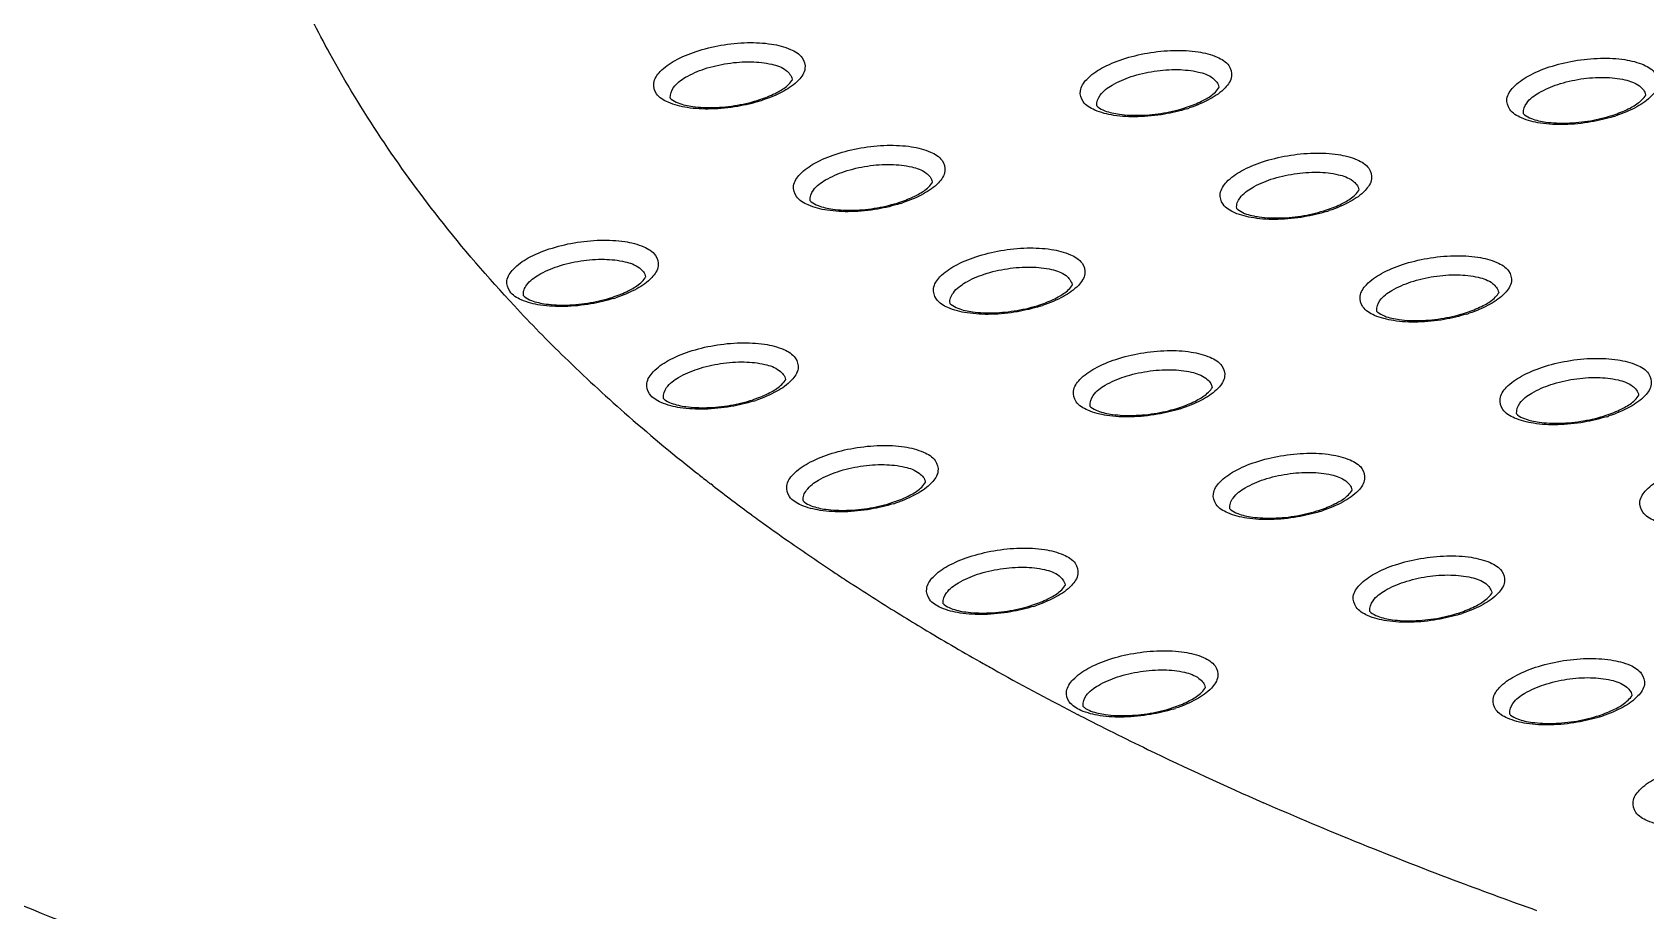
# Model space of a CAD drawing. Header units: millimetres. Extents: x 4086 to 4666, y 411 to 814.
# Drawn here: x 4262.86 to 4285.66, y 522.88 to 535.29 of the extents above; entities that cross this region are included whole.
import ezdxf

# ---------------------------------------------------------------- set-up
doc = ezdxf.new("R2010")
doc.units = ezdxf.units.MM

# ---------------------------------------------------------------- blocks, each defined once
blk = doc.blocks.new('u113')
at = {"color": 7, "linetype": 'Continuous'}
for p, q in [((17.304, 147.304), (17.262, 147.336)), ((24.708, 142.665), (24.68, 142.68))]:
    blk.add_line(p, q, dxfattribs=at)
for centre, radius, start, end in [((18.544, 155.715), 0.431, 326.0335, 328.0501), ((27.153, 155.558), 0.431, 326.0335, 328.0501), ((17.434, 157.578), 2.62, 288.2972, 289.2432), ((17.304, 158.117), 3.204, 287.4424, 288.2986), ((35.763, 155.401), 0.431, 326.0335, 328.0501), ((26.044, 157.421), 2.62, 288.2972, 289.2432), ((25.913, 157.96), 3.204, 287.4424, 288.2986), ((34.654, 157.264), 2.62, 288.2972, 289.2432), ((34.523, 157.803), 3.204, 287.4424, 288.2986), ((21.367, 153.645), 0.431, 326.0335, 328.0501), ((29.977, 153.488), 0.431, 326.0335, 328.0501), ((20.257, 155.507), 2.62, 288.2972, 289.2432), ((20.127, 156.047), 3.204, 287.4424, 288.2986), ((28.867, 155.35), 2.62, 288.2972, 289.2432), ((28.737, 155.89), 3.204, 287.4424, 288.2986), ((15.581, 151.731), 0.431, 326.0335, 328.0501), ((14.471, 153.594), 2.62, 288.2972, 289.2432), ((24.191, 151.574), 0.431, 326.0335, 328.0501), ((32.801, 151.417), 0.431, 326.0335, 328.0501), ((35.419, 171.563), 30.252, 223.0165, 225.7715), ((14.341, 154.133), 3.204, 287.4424, 288.2986), ((23.081, 153.437), 2.62, 288.2972, 289.2432), ((22.951, 153.976), 3.204, 287.4424, 288.2986), ((31.691, 153.28), 2.62, 288.2972, 289.2432), ((31.561, 153.819), 3.204, 287.4424, 288.2986), ((36.93, 173.111), 32.414, 225.7652, 228.6723), ((18.404, 149.66), 0.431, 326.0335, 328.0501), ((27.014, 149.503), 0.431, 326.0335, 328.0501), ((17.295, 151.523), 2.62, 288.2972, 289.2432), ((17.164, 152.062), 3.204, 287.4424, 288.2986), ((25.905, 151.366), 2.62, 288.2972, 289.2432), ((25.774, 151.905), 3.204, 287.4424, 288.2986), ((35.624, 149.346), 0.431, 326.0335, 328.0501), ((39.08, 175.551), 35.666, 228.6677, 231.6481), ((34.514, 151.209), 2.62, 288.2972, 289.2432), ((34.384, 151.748), 3.204, 287.4424, 288.2986), ((40.408, 177.204), 37.787, 231.6245, 232.0621), ((40.663, 177.531), 38.202, 232.0616, 232.2236), ((41.457, 178.566), 39.506, 232.3098, 233.7446), ((21.228, 147.59), 0.431, 326.0335, 328.0501), ((29.838, 147.433), 0.431, 326.0335, 328.0501), ((20.118, 149.452), 2.62, 288.2972, 289.2432), ((19.988, 149.992), 3.204, 287.4424, 288.2986), ((42.24, 179.625), 40.823, 233.7382, 234.0155), ((42.761, 180.346), 41.713, 234.018, 234.9937), ((28.728, 149.295), 2.62, 288.2972, 289.2432), ((28.598, 149.835), 3.204, 287.4424, 288.2986), ((43.873, 181.94), 43.656, 234.9981, 236.4982), ((44.808, 183.343), 45.342, 236.4917, 236.9211), ((45.1, 183.791), 45.877, 236.9206, 237.0564), ((45.974, 185.15), 47.492, 237.064, 238.502), ((24.052, 145.519), 0.431, 326.0335, 328.0501), ((22.942, 147.382), 2.62, 288.2972, 289.2432), ((32.662, 145.362), 0.431, 326.0335, 328.0501), ((47.193, 187.129), 49.817, 238.4959, 239.1233), ((22.812, 147.921), 3.204, 287.4424, 288.2986), ((31.552, 147.225), 2.62, 288.2972, 289.2432), ((31.422, 147.764), 3.204, 287.4424, 288.2986), ((48.556, 189.423), 52.485, 239.1307, 240.5635), ((49.558, 191.186), 54.513, 240.5569, 240.9137), ((50.916, 193.653), 57.33, 240.92664, 242.76506), ((26.875, 143.448), 0.431, 326.0335, 328.0501), ((35.485, 143.291), 0.431, 326.0335, 328.0501), ((53.234, 198.149), 62.388, 242.79072, 244.19952), ((25.765, 145.311), 2.62, 288.2972, 289.2432), ((25.635, 145.85), 3.204, 287.4424, 288.2986), ((34.375, 145.154), 2.62, 288.2972, 289.2432), ((34.245, 145.693), 3.204, 287.4424, 288.2986), ((56.058, 204.015), 68.898, 244.20797, 246.34954)]:
    blk.add_arc(centre, radius, start, end, dxfattribs=at)
for points, start_tangent, end_tangent in [([(13.301, 150.926), (11.775, 152.704), (9.574, 156.021), (8.889, 157.372)], (-0.682, 0.731352), (-0.422007, 0.906593)), ([(16.788, 154.927), (16.403, 155.034), (16.169, 155.205), (16.113, 155.421), (16.242, 155.653), (16.542, 155.877), (16.968, 156.06)], (-0.988138, 0.153569), (0.949426, 0.31399)), ([(16.968, 156.06), (17.469, 156.184), (18.002, 156.237), (18.489, 156.208), (18.874, 156.102), (19.109, 155.931), (19.165, 155.715), (19.035, 155.482), (18.735, 155.259)], (0.949426, 0.31399), (-0.875157, -0.48384)), ([(25.578, 155.903), (26.079, 156.027), (26.612, 156.08), (27.099, 156.051), (27.484, 155.945), (27.718, 155.773), (27.774, 155.558), (27.645, 155.325), (27.345, 155.102)], (0.949426, 0.31399), (-0.875157, -0.48384)), ([(16.449, 155.112), (16.447, 155.125), (16.512, 155.333), (16.754, 155.538), (17.137, 155.708)], (-0.218395, 0.97586), (0.949426, 0.31399)), ([(17.137, 155.708), (17.602, 155.818), (18.079, 155.851), (18.494, 155.802), (18.786, 155.678), (18.908, 155.498), (18.91, 155.487)], (0.949426, 0.31399), (0.084403, -0.996432)), ([(25.398, 154.77), (25.013, 154.877), (24.778, 155.048), (24.723, 155.263), (24.852, 155.496), (25.152, 155.72), (25.578, 155.903)], (-0.988138, 0.153569), (0.949426, 0.31399)), ([(25.747, 155.551), (26.212, 155.661), (26.689, 155.694), (27.104, 155.645), (27.396, 155.521), (27.518, 155.341), (27.519, 155.33)], (0.949426, 0.31399), (0.084403, -0.996432)), ([(34.008, 154.613), (33.623, 154.72), (33.388, 154.891), (33.332, 155.106), (33.462, 155.339), (33.762, 155.563), (34.187, 155.746)], (-0.988138, 0.153569), (0.949426, 0.31399)), ([(34.187, 155.746), (34.688, 155.87), (35.222, 155.923), (35.709, 155.894), (36.094, 155.788), (36.328, 155.616), (36.384, 155.401), (36.255, 155.168), (35.955, 154.945)], (0.949426, 0.31399), (-0.875157, -0.48384)), ([(18.297, 155.104), (18.597, 155.232), (18.814, 155.375), (18.901, 155.474)], (0.944113, 0.329622), (0.558604, 0.829434)), ([(25.059, 154.955), (25.057, 154.968), (25.122, 155.176), (25.364, 155.381), (25.747, 155.551)], (-0.218395, 0.97586), (0.949426, 0.31399)), ([(33.669, 154.798), (33.667, 154.811), (33.732, 155.019), (33.974, 155.224), (34.357, 155.394)], (-0.218395, 0.97586), (0.949426, 0.31399)), ([(34.357, 155.394), (34.822, 155.504), (35.299, 155.537), (35.714, 155.488), (36.005, 155.364), (36.128, 155.184), (36.129, 155.173)], (0.949426, 0.31399), (0.084403, -0.996432)), ([(16.449, 155.112), (16.465, 155.098), (16.605, 155.021), (16.901, 154.95), (17.321, 154.929), (17.799, 154.977)], (0.739605, -0.673042), (0.985314, 0.170749)), ([(17.799, 154.977), (18.256, 155.09)], (0.985314, 0.170749), (0.949426, 0.31399)), ([(18.264, 155.061), (17.808, 154.952)], (-0.954012, -0.299767), (-0.985384, -0.170345)), ([(18.735, 155.259), (18.309, 155.076)], (-0.875157, -0.48384), (-0.949426, -0.31399)), ([(26.907, 154.947), (27.207, 155.075), (27.423, 155.218), (27.511, 155.317)], (0.944113, 0.329622), (0.558604, 0.829434)), ([(27.345, 155.102), (26.919, 154.919)], (-0.875157, -0.48384), (-0.949426, -0.31399)), ([(35.517, 154.79), (35.817, 154.918), (36.033, 155.061), (36.121, 155.16)], (0.944113, 0.329622), (0.558604, 0.829434)), ([(17.808, 154.952), (17.275, 154.899), (16.788, 154.927)], (-0.985384, -0.170345), (-0.988138, 0.153569)), ([(25.059, 154.955), (25.075, 154.941), (25.215, 154.864), (25.511, 154.793), (25.931, 154.772), (26.409, 154.82)], (0.739605, -0.673042), (0.985314, 0.170749)), ([(26.418, 154.795), (25.885, 154.742), (25.398, 154.77)], (-0.985384, -0.170345), (-0.988138, 0.153569)), ([(26.409, 154.82), (26.866, 154.933)], (0.985314, 0.170749), (0.949426, 0.31399)), ([(26.874, 154.904), (26.418, 154.795)], (-0.954012, -0.299767), (-0.985384, -0.170345)), ([(33.669, 154.798), (33.685, 154.784), (33.825, 154.707), (34.12, 154.636), (34.541, 154.615), (35.019, 154.663)], (0.739605, -0.673042), (0.985314, 0.170749)), ([(35.019, 154.663), (35.476, 154.776)], (0.985314, 0.170749), (0.949426, 0.31399)), ([(35.484, 154.747), (35.028, 154.637)], (-0.954012, -0.299767), (-0.985384, -0.170345)), ([(35.955, 154.945), (35.529, 154.762)], (-0.875157, -0.48384), (-0.949426, -0.31399)), ([(35.028, 154.637), (34.495, 154.585), (34.008, 154.613)], (-0.985384, -0.170345), (-0.988138, 0.153569)), ([(-8.118, 154.118), (-8.316, 152.138), (-8.19, 150.259), (-7.741, 148.468), (-6.97, 146.766), (-5.876, 145.151), (-4.459, 143.625), (-2.72, 142.187), (-0.658, 140.838), (1.726, 139.576), (4.433, 138.403), (7.463, 137.318), (10.815, 136.321), (14.49, 135.413), (18.487, 134.592), (22.807, 133.86), (32.415, 132.66), (42.699, 131.849)], (-0.176005, -0.984389), (0.998201, -0.059949)), ([(19.791, 153.989), (20.292, 154.113), (20.825, 154.166), (21.313, 154.138), (21.698, 154.031), (21.932, 153.86), (21.988, 153.644), (21.859, 153.411), (21.559, 153.188)], (0.949426, 0.31399), (-0.875157, -0.48384)), ([(19.612, 152.857), (19.227, 152.963), (18.992, 153.134), (18.936, 153.35), (19.066, 153.583), (19.366, 153.806), (19.791, 153.989)], (-0.988138, 0.153569), (0.949426, 0.31399)), ([(19.961, 153.637), (20.426, 153.748), (20.902, 153.78), (21.318, 153.731), (21.609, 153.607), (21.732, 153.428), (21.733, 153.416)], (0.949426, 0.31399), (0.084403, -0.996432)), ([(28.221, 152.7), (27.837, 152.806), (27.602, 152.977), (27.546, 153.193), (27.675, 153.426), (27.976, 153.649), (28.401, 153.832)], (-0.988138, 0.153569), (0.949426, 0.31399)), ([(28.401, 153.832), (28.902, 153.956), (29.435, 154.009), (29.923, 153.98), (30.308, 153.874), (30.542, 153.703), (30.598, 153.487), (30.469, 153.254), (30.169, 153.031)], (0.949426, 0.31399), (-0.875157, -0.48384)), ([(19.273, 153.042), (19.271, 153.054), (19.335, 153.262), (19.578, 153.467), (19.961, 153.637)], (-0.218395, 0.97586), (0.949426, 0.31399)), ([(21.121, 153.034), (21.42, 153.162), (21.637, 153.304), (21.725, 153.404)], (0.944113, 0.329622), (0.558604, 0.829434)), ([(27.883, 152.884), (27.88, 152.897), (27.945, 153.105), (28.187, 153.31), (28.57, 153.48)], (-0.218395, 0.97586), (0.949426, 0.31399)), ([(28.57, 153.48), (29.036, 153.59), (29.512, 153.623), (29.928, 153.574), (30.219, 153.45), (30.342, 153.271), (30.343, 153.259)], (0.949426, 0.31399), (0.084403, -0.996432)), ([(21.559, 153.188), (21.133, 153.005)], (-0.875157, -0.48384), (-0.949426, -0.31399)), ([(29.731, 152.876), (30.03, 153.005), (30.247, 153.147), (30.335, 153.247)], (0.944113, 0.329622), (0.558604, 0.829434)), ([(19.273, 153.042), (19.289, 153.028), (19.429, 152.951), (19.724, 152.879), (20.145, 152.858), (20.623, 152.906)], (0.739605, -0.673042), (0.985314, 0.170749)), ([(20.632, 152.881), (20.099, 152.828), (19.612, 152.857)], (-0.985384, -0.170345), (-0.988138, 0.153569)), ([(20.623, 152.906), (21.08, 153.02)], (0.985314, 0.170749), (0.949426, 0.31399)), ([(21.087, 152.99), (20.632, 152.881)], (-0.954012, -0.299767), (-0.985384, -0.170345)), ([(27.883, 152.884), (27.899, 152.871), (28.038, 152.794), (28.334, 152.722), (28.755, 152.701), (29.233, 152.749)], (0.739605, -0.673042), (0.985314, 0.170749)), ([(29.242, 152.724), (28.709, 152.671), (28.221, 152.7)], (-0.985384, -0.170345), (-0.988138, 0.153569)), ([(29.233, 152.749), (29.69, 152.863)], (0.985314, 0.170749), (0.949426, 0.31399)), ([(29.697, 152.833), (29.242, 152.724)], (-0.954012, -0.299767), (-0.985384, -0.170345)), ([(30.169, 153.031), (29.743, 152.848)], (-0.875157, -0.48384), (-0.949426, -0.31399)), ([(13.825, 150.943), (13.44, 151.049), (13.206, 151.221), (13.15, 151.436), (13.279, 151.669), (13.579, 151.893), (14.005, 152.075)], (-0.988138, 0.153569), (0.949426, 0.31399)), ([(14.005, 152.075), (14.506, 152.2), (15.039, 152.252), (15.527, 152.224), (15.911, 152.118), (16.146, 151.946), (16.202, 151.731), (16.073, 151.498), (15.772, 151.274)], (0.949426, 0.31399), (-0.875157, -0.48384)), ([(22.615, 151.918), (23.116, 152.043), (23.649, 152.095), (24.136, 152.067), (24.521, 151.96), (24.756, 151.789), (24.812, 151.574), (24.682, 151.341), (24.382, 151.117)], (0.949426, 0.31399), (-0.875157, -0.48384)), ([(14.174, 151.724), (14.639, 151.834), (15.116, 151.867), (15.532, 151.818), (15.823, 151.694), (15.946, 151.514), (15.947, 151.503)], (0.949426, 0.31399), (0.084403, -0.996432)), ([(22.435, 150.786), (22.05, 150.892), (21.816, 151.064), (21.76, 151.279), (21.889, 151.512), (22.189, 151.735), (22.615, 151.918)], (-0.988138, 0.153569), (0.949426, 0.31399)), ([(31.045, 150.629), (30.66, 150.735), (30.426, 150.907), (30.37, 151.122), (30.499, 151.355), (30.799, 151.578), (31.225, 151.761)], (-0.988138, 0.153569), (0.949426, 0.31399)), ([(31.225, 151.761), (31.726, 151.885), (32.259, 151.938), (32.746, 151.91), (33.131, 151.803), (33.366, 151.632), (33.422, 151.417), (33.292, 151.184), (32.992, 150.96)], (0.949426, 0.31399), (-0.875157, -0.48384)), ([(13.487, 151.128), (13.484, 151.141), (13.549, 151.349), (13.791, 151.553), (14.174, 151.724)], (-0.218395, 0.97586), (0.949426, 0.31399)), ([(15.335, 151.12), (15.634, 151.248), (15.851, 151.391), (15.939, 151.49)], (0.944113, 0.329622), (0.558604, 0.829434)), ([(22.097, 150.971), (22.094, 150.983), (22.159, 151.192), (22.401, 151.396), (22.784, 151.567)], (-0.218395, 0.97586), (0.949426, 0.31399)), ([(22.784, 151.567), (23.249, 151.677), (23.726, 151.71), (24.142, 151.661), (24.433, 151.537), (24.555, 151.357), (24.557, 151.346)], (0.949426, 0.31399), (0.084403, -0.996432)), ([(31.394, 151.41), (31.859, 151.52), (32.336, 151.553), (32.751, 151.503), (33.043, 151.38), (33.165, 151.2), (33.167, 151.189)], (0.949426, 0.31399), (0.084403, -0.996432)), ([(13.487, 151.128), (13.503, 151.114), (13.642, 151.037), (13.938, 150.965), (14.359, 150.944), (14.837, 150.993)], (0.739605, -0.673042), (0.985314, 0.170749)), ([(14.837, 150.993), (15.294, 151.106)], (0.985314, 0.170749), (0.949426, 0.31399)), ([(15.772, 151.274), (15.347, 151.092)], (-0.875157, -0.48384), (-0.949426, -0.31399)), ([(23.945, 150.963), (24.244, 151.091), (24.461, 151.234), (24.549, 151.333)], (0.944113, 0.329622), (0.558604, 0.829434)), ([(24.382, 151.117), (23.957, 150.934)], (-0.875157, -0.48384), (-0.949426, -0.31399)), ([(30.706, 150.814), (30.704, 150.826), (30.769, 151.034), (31.011, 151.239), (31.394, 151.41)], (-0.218395, 0.97586), (0.949426, 0.31399)), ([(32.554, 150.806), (32.854, 150.934), (33.071, 151.077), (33.158, 151.176)], (0.944113, 0.329622), (0.558604, 0.829434)), ([(14.846, 150.967), (14.313, 150.915), (13.825, 150.943)], (-0.985384, -0.170345), (-0.988138, 0.153569)), ([(15.301, 151.077), (14.846, 150.967)], (-0.954012, -0.299767), (-0.985384, -0.170345)), ([(22.096, 150.971), (22.113, 150.957), (22.252, 150.88), (22.548, 150.808), (22.969, 150.787), (23.446, 150.836)], (0.739605, -0.673042), (0.985314, 0.170749)), ([(23.456, 150.81), (22.923, 150.757), (22.435, 150.786)], (-0.985384, -0.170345), (-0.988138, 0.153569)), ([(23.446, 150.836), (23.904, 150.949)], (0.985314, 0.170749), (0.949426, 0.31399)), ([(23.911, 150.92), (23.456, 150.81)], (-0.954012, -0.299767), (-0.985384, -0.170345)), ([(30.706, 150.814), (30.723, 150.8), (30.862, 150.723), (31.158, 150.651), (31.578, 150.63), (32.056, 150.679)], (0.739605, -0.673042), (0.985314, 0.170749)), ([(32.056, 150.679), (32.513, 150.792)], (0.985314, 0.170749), (0.949426, 0.31399)), ([(32.992, 150.96), (32.567, 150.777)], (-0.875157, -0.48384), (-0.949426, -0.31399)), ([(32.066, 150.653), (31.532, 150.6), (31.045, 150.629)], (-0.985384, -0.170345), (-0.988138, 0.153569)), ([(32.521, 150.763), (32.066, 150.653)], (-0.954012, -0.299767), (-0.985384, -0.170345)), ([(16.829, 150.005), (17.33, 150.129), (17.863, 150.182), (18.35, 150.153), (18.735, 150.047), (18.97, 149.876), (19.025, 149.66), (18.896, 149.427), (18.596, 149.204)], (0.949426, 0.31399), (-0.875157, -0.48384)), ([(16.649, 148.872), (16.264, 148.979), (16.029, 149.15), (15.974, 149.365), (16.103, 149.598), (16.403, 149.822), (16.829, 150.005)], (-0.988138, 0.153569), (0.949426, 0.31399)), ([(16.998, 149.653), (17.463, 149.763), (17.94, 149.796), (18.355, 149.747), (18.647, 149.623), (18.769, 149.443), (18.77, 149.432)], (0.949426, 0.31399), (0.084403, -0.996432)), ([(25.259, 148.715), (24.874, 148.822), (24.639, 148.993), (24.583, 149.208), (24.713, 149.441), (25.013, 149.665), (25.439, 149.848)], (-0.988138, 0.153569), (0.949426, 0.31399)), ([(25.439, 149.848), (25.939, 149.972), (26.473, 150.025), (26.96, 149.996), (27.345, 149.89), (27.579, 149.718), (27.635, 149.503), (27.506, 149.27), (27.206, 149.047)], (0.949426, 0.31399), (-0.875157, -0.48384)), ([(34.048, 149.691), (34.549, 149.815), (35.083, 149.868), (35.57, 149.839), (35.955, 149.733), (36.189, 149.561), (36.245, 149.346), (36.116, 149.113), (35.816, 148.89)], (0.949426, 0.31399), (-0.875157, -0.48384)), ([(16.31, 149.057), (16.308, 149.07), (16.373, 149.278), (16.615, 149.483), (16.998, 149.653)], (-0.218395, 0.97586), (0.949426, 0.31399)), ([(24.92, 148.9), (24.918, 148.913), (24.983, 149.121), (25.225, 149.326), (25.608, 149.496)], (-0.218395, 0.97586), (0.949426, 0.31399)), ([(25.608, 149.496), (26.073, 149.606), (26.55, 149.639), (26.965, 149.59), (27.256, 149.466), (27.379, 149.286), (27.38, 149.275)], (0.949426, 0.31399), (0.084403, -0.996432)), ([(33.869, 148.558), (33.484, 148.665), (33.249, 148.836), (33.193, 149.051), (33.323, 149.284), (33.623, 149.508), (34.048, 149.691)], (-0.988138, 0.153569), (0.949426, 0.31399)), ([(34.218, 149.339), (34.683, 149.449), (35.159, 149.482), (35.575, 149.433), (35.866, 149.309), (35.989, 149.129), (35.99, 149.118)], (0.949426, 0.31399), (0.084403, -0.996432)), ([(18.158, 149.049), (18.458, 149.177), (18.674, 149.32), (18.762, 149.419)], (0.944113, 0.329622), (0.558604, 0.829434)), ([(18.596, 149.204), (18.17, 149.021)], (-0.875157, -0.48384), (-0.949426, -0.31399)), ([(26.768, 148.892), (27.068, 149.02), (27.284, 149.163), (27.372, 149.262)], (0.944113, 0.329622), (0.558604, 0.829434)), ([(33.53, 148.743), (33.528, 148.756), (33.592, 148.964), (33.835, 149.169), (34.218, 149.339)], (-0.218395, 0.97586), (0.949426, 0.31399)), ([(16.31, 149.057), (16.326, 149.043), (16.466, 148.966), (16.762, 148.895), (17.182, 148.874), (17.66, 148.922)], (0.739605, -0.673042), (0.985314, 0.170749)), ([(17.669, 148.897), (17.136, 148.844), (16.649, 148.872)], (-0.985384, -0.170345), (-0.988138, 0.153569)), ([(17.66, 148.922), (18.117, 149.035)], (0.985314, 0.170749), (0.949426, 0.31399)), ([(18.125, 149.006), (17.669, 148.897)], (-0.954012, -0.299767), (-0.985384, -0.170345)), ([(24.92, 148.9), (24.936, 148.886), (25.076, 148.809), (25.371, 148.738), (25.792, 148.717), (26.27, 148.765)], (0.739605, -0.673042), (0.985314, 0.170749)), ([(26.27, 148.765), (26.727, 148.878)], (0.985314, 0.170749), (0.949426, 0.31399)), ([(26.735, 148.849), (26.279, 148.74)], (-0.954012, -0.299767), (-0.985384, -0.170345)), ([(27.206, 149.047), (26.78, 148.864)], (-0.875157, -0.48384), (-0.949426, -0.31399)), ([(35.378, 148.735), (35.677, 148.863), (35.894, 149.006), (35.982, 149.105)], (0.944113, 0.329622), (0.558604, 0.829434)), ([(35.816, 148.89), (35.39, 148.707)], (-0.875157, -0.48384), (-0.949426, -0.31399)), ([(26.279, 148.74), (25.746, 148.687), (25.259, 148.715)], (-0.985384, -0.170345), (-0.988138, 0.153569)), ([(33.53, 148.743), (33.546, 148.729), (33.686, 148.652), (33.981, 148.581), (34.402, 148.56), (34.88, 148.608)], (0.739605, -0.673042), (0.985314, 0.170749)), ([(34.889, 148.582), (34.356, 148.53), (33.869, 148.558)], (-0.985384, -0.170345), (-0.988138, 0.153569)), ([(34.88, 148.608), (35.337, 148.721)], (0.985314, 0.170749), (0.949426, 0.31399)), ([(35.345, 148.692), (34.889, 148.582)], (-0.954012, -0.299767), (-0.985384, -0.170345)), ([(19.472, 146.802), (19.088, 146.908), (18.853, 147.079), (18.797, 147.295), (18.926, 147.528), (19.227, 147.751), (19.652, 147.934)], (-0.988138, 0.153569), (0.949426, 0.31399)), ([(19.652, 147.934), (20.153, 148.058), (20.686, 148.111), (21.174, 148.083), (21.559, 147.976), (21.793, 147.805), (21.849, 147.589), (21.72, 147.356), (21.42, 147.133)], (0.949426, 0.31399), (-0.875157, -0.48384)), ([(28.262, 147.777), (28.763, 147.901), (29.296, 147.954), (29.784, 147.925), (30.168, 147.819), (30.403, 147.648), (30.459, 147.432), (30.33, 147.199), (30.029, 146.976)], (0.949426, 0.31399), (-0.875157, -0.48384)), ([(19.134, 146.987), (19.131, 146.999), (19.196, 147.207), (19.439, 147.412), (19.821, 147.582)], (-0.218395, 0.97586), (0.949426, 0.31399)), ([(19.821, 147.582), (20.287, 147.693), (20.763, 147.725), (21.179, 147.676), (21.47, 147.552), (21.593, 147.373), (21.594, 147.361)], (0.949426, 0.31399), (0.084403, -0.996432)), ([(28.082, 146.645), (27.697, 146.751), (27.463, 146.922), (27.407, 147.138), (27.536, 147.371), (27.836, 147.594), (28.262, 147.777)], (-0.988138, 0.153569), (0.949426, 0.31399)), ([(28.431, 147.425), (28.896, 147.535), (29.373, 147.568), (29.789, 147.519), (30.08, 147.395), (30.203, 147.216), (30.204, 147.204)], (0.949426, 0.31399), (0.084403, -0.996432)), ([(36.692, 146.487), (36.307, 146.594), (36.073, 146.765), (36.017, 146.981), (36.146, 147.214), (36.446, 147.437), (36.872, 147.62)], (-0.988138, 0.153569), (0.949426, 0.31399)), ([(20.982, 146.979), (21.281, 147.107), (21.498, 147.249), (21.586, 147.349)], (0.944113, 0.329622), (0.558604, 0.829434)), ([(27.744, 146.829), (27.741, 146.842), (27.806, 147.05), (28.048, 147.255), (28.431, 147.425)], (-0.218395, 0.97586), (0.949426, 0.31399)), ([(29.592, 146.821), (29.891, 146.95), (30.108, 147.092), (30.196, 147.192)], (0.944113, 0.329622), (0.558604, 0.829434)), ([(19.134, 146.987), (19.15, 146.973), (19.289, 146.896), (19.585, 146.824), (20.006, 146.803), (20.484, 146.851)], (0.739605, -0.673042), (0.985314, 0.170749)), ([(20.484, 146.851), (20.941, 146.965)], (0.985314, 0.170749), (0.949426, 0.31399)), ([(20.948, 146.935), (20.493, 146.826)], (-0.954012, -0.299767), (-0.985384, -0.170345)), ([(21.42, 147.133), (20.994, 146.95)], (-0.875157, -0.48384), (-0.949426, -0.31399)), ([(30.029, 146.976), (29.604, 146.793)], (-0.875157, -0.48384), (-0.949426, -0.31399)), ([(20.493, 146.826), (19.96, 146.773), (19.472, 146.802)], (-0.985384, -0.170345), (-0.988138, 0.153569)), ([(27.744, 146.829), (27.76, 146.816), (27.899, 146.739), (28.195, 146.667), (28.616, 146.646), (29.094, 146.694)], (0.739605, -0.673042), (0.985314, 0.170749)), ([(29.103, 146.669), (28.57, 146.616), (28.082, 146.645)], (-0.985384, -0.170345), (-0.988138, 0.153569)), ([(29.094, 146.694), (29.551, 146.808)], (0.985314, 0.170749), (0.949426, 0.31399)), ([(29.558, 146.778), (29.103, 146.669)], (-0.954012, -0.299767), (-0.985384, -0.170345)), ([(22.476, 145.863), (22.977, 145.988), (23.51, 146.04), (23.997, 146.012), (24.382, 145.905), (24.617, 145.734), (24.673, 145.519), (24.543, 145.286), (24.243, 145.062)], (0.949426, 0.31399), (-0.875157, -0.48384)), ([(31.086, 145.706), (31.587, 145.83), (32.12, 145.883), (32.607, 145.855), (32.992, 145.748), (33.227, 145.577), (33.282, 145.362), (33.153, 145.129), (32.853, 144.905)], (0.949426, 0.31399), (-0.875157, -0.48384)), ([(22.296, 144.731), (21.911, 144.837), (21.677, 145.009), (21.621, 145.224), (21.75, 145.457), (22.05, 145.68), (22.476, 145.863)], (-0.988138, 0.153569), (0.949426, 0.31399)), ([(22.645, 145.512), (23.11, 145.622), (23.587, 145.655), (24.002, 145.606), (24.294, 145.482), (24.416, 145.302), (24.418, 145.291)], (0.949426, 0.31399), (0.084403, -0.996432)), ([(30.906, 144.574), (30.521, 144.68), (30.287, 144.852), (30.231, 145.067), (30.36, 145.3), (30.66, 145.523), (31.086, 145.706)], (-0.988138, 0.153569), (0.949426, 0.31399)), ([(21.957, 144.916), (21.955, 144.928), (22.02, 145.136), (22.262, 145.341), (22.645, 145.512)], (-0.218395, 0.97586), (0.949426, 0.31399)), ([(23.805, 144.908), (24.105, 145.036), (24.322, 145.179), (24.409, 145.278)], (0.944113, 0.329622), (0.558604, 0.829434)), ([(30.567, 144.759), (30.565, 144.771), (30.63, 144.979), (30.872, 145.184), (31.255, 145.355)], (-0.218395, 0.97586), (0.949426, 0.31399)), ([(31.255, 145.355), (31.72, 145.465), (32.197, 145.498), (32.612, 145.448), (32.904, 145.325), (33.026, 145.145), (33.028, 145.134)], (0.949426, 0.31399), (0.084403, -0.996432)), ([(21.957, 144.916), (21.974, 144.902), (22.113, 144.825), (22.409, 144.753), (22.829, 144.732), (23.307, 144.781)], (0.739605, -0.673042), (0.985314, 0.170749)), ([(24.243, 145.062), (23.818, 144.879)], (-0.875157, -0.48384), (-0.949426, -0.31399)), ([(32.415, 144.751), (32.715, 144.879), (32.932, 145.022), (33.019, 145.121)], (0.944113, 0.329622), (0.558604, 0.829434)), ([(23.317, 144.755), (22.783, 144.702), (22.296, 144.731)], (-0.985384, -0.170345), (-0.988138, 0.153569)), ([(23.307, 144.781), (23.765, 144.894)], (0.985314, 0.170749), (0.949426, 0.31399)), ([(23.772, 144.865), (23.317, 144.755)], (-0.954012, -0.299767), (-0.985384, -0.170345)), ([(30.567, 144.759), (30.583, 144.745), (30.723, 144.668), (31.019, 144.596), (31.439, 144.575), (31.917, 144.624)], (0.739605, -0.673042), (0.985314, 0.170749)), ([(31.926, 144.598), (31.393, 144.545), (30.906, 144.574)], (-0.985384, -0.170345), (-0.988138, 0.153569)), ([(31.917, 144.624), (32.374, 144.737)], (0.985314, 0.170749), (0.949426, 0.31399)), ([(32.382, 144.708), (31.926, 144.598)], (-0.954012, -0.299767), (-0.985384, -0.170345)), ([(32.853, 144.905), (32.427, 144.722)], (-0.875157, -0.48384), (-0.949426, -0.31399)), ([(25.299, 143.793), (25.8, 143.917), (26.334, 143.97), (26.821, 143.941), (27.206, 143.835), (27.44, 143.663), (27.496, 143.448), (27.367, 143.215), (27.067, 142.992)], (0.949426, 0.31399), (-0.875157, -0.48384)), ([(25.12, 142.66), (24.735, 142.767), (24.5, 142.938), (24.444, 143.153), (24.574, 143.386), (24.874, 143.61), (25.299, 143.793)], (-0.988138, 0.153569), (0.949426, 0.31399)), ([(33.729, 142.503), (33.345, 142.61), (33.11, 142.781), (33.054, 142.996), (33.183, 143.229), (33.484, 143.453), (33.909, 143.636)], (-0.988138, 0.153569), (0.949426, 0.31399)), ([(33.909, 143.636), (34.41, 143.76), (34.943, 143.813), (35.431, 143.784), (35.816, 143.678), (36.05, 143.506), (36.106, 143.291), (35.977, 143.058), (35.677, 142.835)], (0.949426, 0.31399), (-0.875157, -0.48384)), ([(24.781, 142.845), (24.779, 142.858), (24.843, 143.066), (25.086, 143.271), (25.469, 143.441)], (-0.218395, 0.97586), (0.949426, 0.31399)), ([(25.469, 143.441), (25.934, 143.551), (26.41, 143.584), (26.826, 143.535), (27.117, 143.411), (27.24, 143.231), (27.241, 143.22)], (0.949426, 0.31399), (0.084403, -0.996432)), ([(33.391, 142.688), (33.389, 142.701), (33.453, 142.909), (33.696, 143.114), (34.078, 143.284)], (-0.218395, 0.97586), (0.949426, 0.31399)), ([(34.078, 143.284), (34.544, 143.394), (35.02, 143.427), (35.436, 143.378), (35.727, 143.254), (35.85, 143.074), (35.851, 143.063)], (0.949426, 0.31399), (0.084403, -0.996432)), ([(26.629, 142.837), (26.928, 142.965), (27.145, 143.108), (27.233, 143.207)], (0.944113, 0.329622), (0.558604, 0.829434)), ([(27.067, 142.992), (26.641, 142.809)], (-0.875157, -0.48384), (-0.949426, -0.31399)), ([(35.239, 142.68), (35.538, 142.808), (35.755, 142.951), (35.843, 143.05)], (0.944113, 0.329622), (0.558604, 0.829434)), ([(24.781, 142.845), (24.797, 142.831), (24.937, 142.754), (25.232, 142.683), (25.653, 142.662), (26.131, 142.71)], (0.739605, -0.673042), (0.985314, 0.170749)), ([(26.14, 142.685), (25.607, 142.632), (25.12, 142.66)], (-0.985384, -0.170345), (-0.988138, 0.153569)), ([(26.131, 142.71), (26.588, 142.823)], (0.985314, 0.170749), (0.949426, 0.31399)), ([(26.596, 142.794), (26.14, 142.685)], (-0.954012, -0.299767), (-0.985384, -0.170345)), ([(33.391, 142.688), (33.407, 142.674), (33.547, 142.597), (33.842, 142.526), (34.263, 142.505), (34.741, 142.553)], (0.739605, -0.673042), (0.985314, 0.170749)), ([(34.741, 142.553), (35.198, 142.666)], (0.985314, 0.170749), (0.949426, 0.31399)), ([(35.205, 142.637), (34.75, 142.527)], (-0.954012, -0.299767), (-0.985384, -0.170345)), ([(35.677, 142.835), (35.251, 142.652)], (-0.875157, -0.48384), (-0.949426, -0.31399)), ([(34.75, 142.527), (34.217, 142.475), (33.729, 142.503)], (-0.985384, -0.170345), (-0.988138, 0.153569)), ([(36.553, 140.432), (36.168, 140.539), (35.934, 140.71), (35.878, 140.926), (36.007, 141.159), (36.307, 141.382), (36.733, 141.565)], (-0.988138, 0.153569), (0.949426, 0.31399)), ([(33.938, 138.726), (32.38, 139.296), (28.419, 140.904)], (-0.942154, 0.335181), (-0.915844, 0.401535))]:
    blk.add_spline(points, degree=3, dxfattribs=dict(at, start_tangent=start_tangent, end_tangent=end_tangent))

msp = doc.modelspace()

# ---------------------------------------------------------------- block references
at = {"xscale": 0.7, "yscale": 0.7, "zscale": 0.7}
msp.add_blockref('u113', (4260.366, 425.773), dxfattribs=at)

doc.saveas('drawing.dxf')
